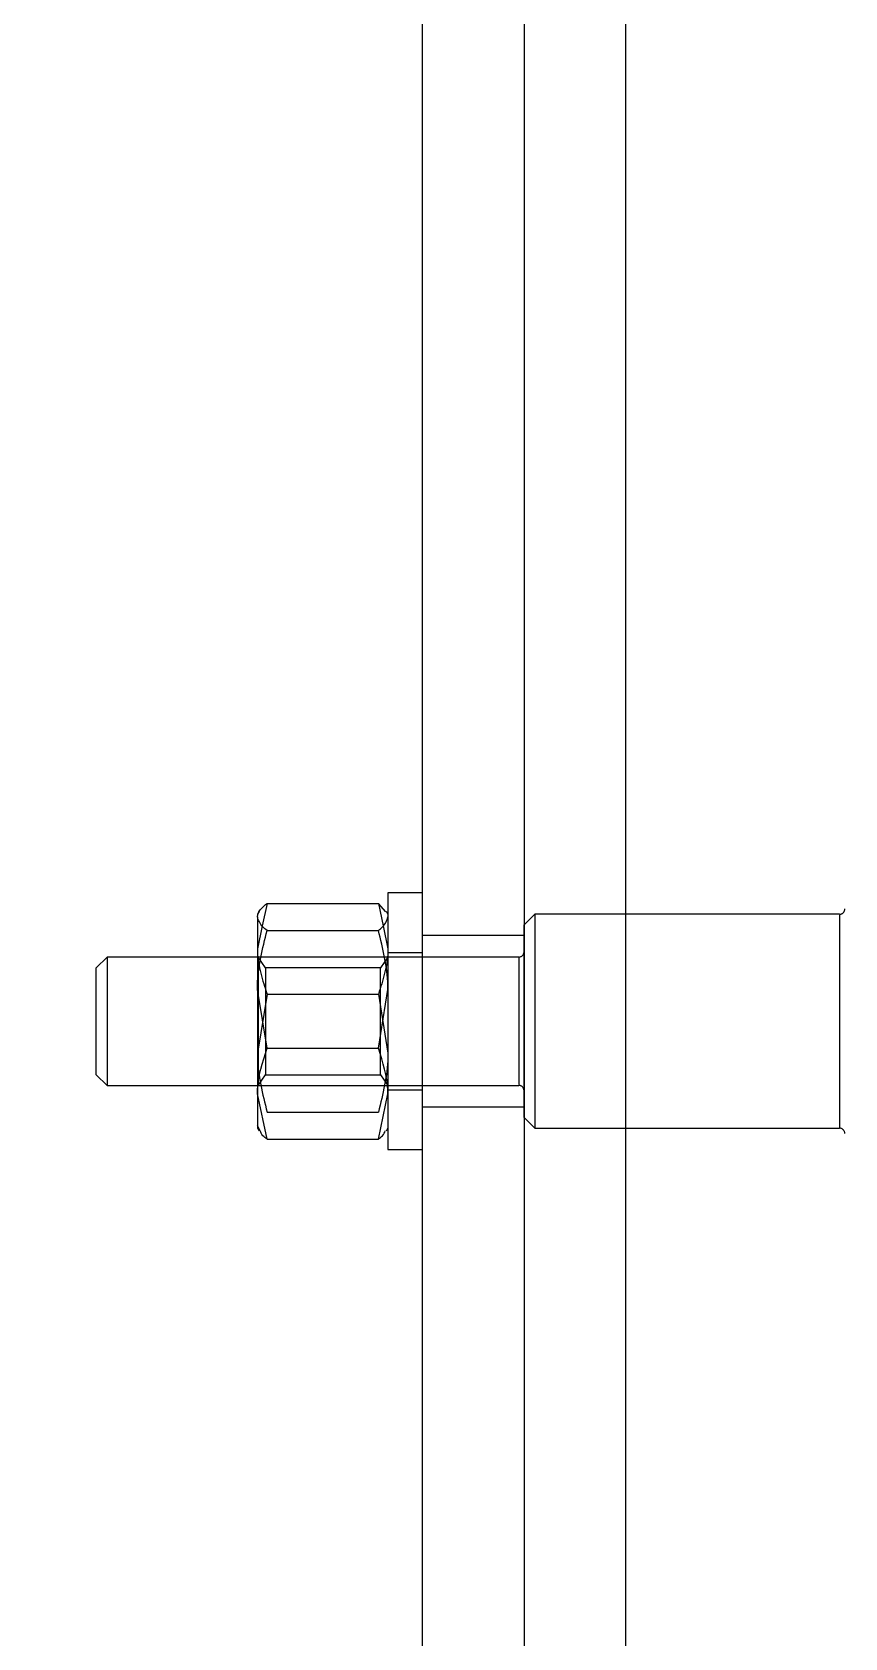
# Model space of a CAD drawing. Header units: metres. Extents: x 0 to 63075, y 0 to 44550.
# Drawn here: x 14297 to 14335, y 28570.7 to 28645.7 of the extents above; entities that cross this region are included whole.
import ezdxf

# ---------------------------------------------------------------- set-up
doc = ezdxf.new("R2010")
doc.units = ezdxf.units.M
doc.header["$LTSCALE"] = 75
doc.linetypes.add('HIDDEN2', pattern=[4.7625, 3.175, -1.5875])
for name, color, linetype in [('SDM', 7, 'Continuous'), ('SL1', 8, 'Continuous'), ('SL4', 4, 'Continuous'), ('ST1', 7, 'HIDDEN2')]:
    doc.layers.add(name, color=color, linetype=linetype)

# ---------------------------------------------------------------- blocks, each defined once
blk = doc.blocks.new('A$C29c634ac')
at = {"layer": 'SL1'}
for radius, start, end in [(1821.5, 111.633291, 68.366709), (1758, 110.233541, 69.766459), (1758, 110.234334, 69.765666), (1750, 110.330114, 69.669886)]:
    blk.add_arc((6310.008, 7583.117), radius, start, end, dxfattribs=at)
blk = doc.blocks.new('A$Ca53c419a')
at = {"layer": 'SL4'}
for p, q in [((4167.213, 511), (4166.713, 510.5)), ((4166.713, 510.5), (4166.713, 503.465)), ((4172.713, 510.5), (4166.713, 510.5)), ((4167.213, 511), (4172.213, 511)), ((4172.713, 510.5), (4172.213, 511)), ((4172.713, 503.465), (4172.713, 510.5)), ((4164.202, 503.018), (4166.325, 503.465)), ((4164.202, 503.018), (4164.202, 497.812)), ((4164.713, 503.465), (4164.588, 503.393)), ((4166.325, 503.465), (4164.713, 503.465)), ((4171.203, 503.465), (4166.325, 503.465)), ((4168.448, 503.018), (4171.203, 503.465)), ((4168.448, 503.018), (4168.448, 497.812)), ((4174.591, 503.465), (4171.203, 503.465)), ((4173.959, 503.018), (4173.959, 497.812)), ((4175.223, 503.018), (4174.176, 503.239)), ((4174.837, 503.393), (4174.713, 503.465)), ((4175.223, 503.018), (4175.223, 497.812)), ((4164.202, 497.812), (4166.325, 497.365)), ((4168.448, 497.812), (4171.203, 497.365)), ((4175.223, 497.812), (4174.176, 497.591)), ((4174.827, 497.457), (4175.223, 497.812)), ((4163.713, 497.365), (4163.713, 495.765)), ((4175.713, 497.365), (4163.713, 497.365)), ((4164.588, 497.437), (4164.713, 497.365)), ((4174.713, 497.365), (4174.837, 497.437)), ((4175.713, 495.765), (4175.713, 497.365)), ((4619.715, 495.765), (3669.713, 495.765)), ((3669.713, 486.24), (4459.475, 486.24))]:
    blk.add_line(p, q, dxfattribs=at)
for points, knots in [([(4164.202, 503.018), (4164.255, 503.088), (4164.383, 503.258), (4164.516, 503.306), (4164.593, 503.334)], [0, 0, 0, 0, 0.413936, 1, 1, 1, 1]), ([(4166.325, 503.465), (4166.375, 503.465), (4167.092, 503.458), (4167.795, 503.23), (4168.448, 503.018)], [0, 0, 0, 0, 0.070201, 1, 1, 1, 1]), ([(4171.203, 503.465), (4171.269, 503.465), (4172.199, 503.458), (4173.111, 503.23), (4173.959, 503.018)], [0, 0, 0, 0, 0.070201, 1, 1, 1, 1]), ([(4173.959, 503.018), (4174.012, 503.086), (4174.218, 503.348), (4174.432, 503.415), (4174.591, 503.465)], [0, 0, 0, 0, 0.257551, 1, 1, 1, 1]), ([(4174.591, 503.465), (4174.649, 503.458), (4174.863, 503.434), (4175.071, 503.194), (4175.223, 503.018)], [0, 0, 0, 0, 0.268634, 1, 1, 1, 1]), ([(4164.202, 497.812), (4164.255, 497.742), (4164.383, 497.572), (4164.516, 497.524), (4164.593, 497.496)], [0, 0, 0, 0, 0.413936, 1, 1, 1, 1]), ([(4166.325, 497.365), (4166.375, 497.365), (4167.092, 497.372), (4167.795, 497.6), (4168.448, 497.812)], [0, 0, 0, 0, 0.070201, 1, 1, 1, 1]), ([(4171.203, 497.365), (4171.269, 497.365), (4172.199, 497.372), (4173.111, 497.6), (4173.959, 497.812)], [0, 0, 0, 0, 0.070201, 1, 1, 1, 1]), ([(4173.959, 497.812), (4174.012, 497.744), (4174.218, 497.482), (4174.432, 497.415), (4174.591, 497.365)], [0, 0, 0, 0, 0.257551, 1, 1, 1, 1])]:
    blk.add_open_spline(points, degree=3, knots=knots, dxfattribs=at)
at = {"layer": 'ST1'}
for p, q in [((4164.593, 503.334), (4164.834, 503.465)), ((4165.466, 503.018), (4165.466, 497.812)), ((4166.713, 503.465), (4166.713, 503.44)), ((4166.713, 503.465), (4166.713, 491.25)), ((4172.713, 503.44), (4166.713, 503.44)), ((4166.713, 503.44), (4167.213, 503.089)), ((4172.213, 503.089), (4167.213, 503.089)), ((4167.213, 503.089), (4167.213, 497.715)), ((4170.977, 503.018), (4168.222, 503.465)), ((4170.977, 503.018), (4170.977, 497.812)), ((4172.213, 503.089), (4172.713, 503.44)), ((4172.213, 497.715), (4172.213, 503.089)), ((4172.713, 503.44), (4172.713, 503.465)), ((4172.713, 491.25), (4172.713, 503.465)), ((4174.176, 503.239), (4173.1, 503.465)), ((4167.213, 497.715), (4166.713, 497.365)), ((4167.213, 497.715), (4172.213, 497.715)), ((4170.977, 497.812), (4168.222, 497.365)), ((4172.713, 497.365), (4172.213, 497.715)), ((4166.513, 497.365), (4166.513, 495.765)), ((4172.913, 495.765), (4172.913, 497.365)), ((4174.176, 497.591), (4173.1, 497.365)), ((4165.713, 495.765), (4165.713, 491.003)), ((4173.713, 491.003), (4173.713, 495.765)), ((4669.713, 491.003), (3669.713, 491.003)), ((4165.213, 491), (4164.713, 490.5)), ((4165.213, 491), (4174.213, 491)), ((4172.671, 491.25), (4166.754, 491.25)), ((4174.713, 490.5), (4174.213, 491)), ((4174.713, 490.5), (4164.713, 490.5)), ((4164.713, 490.5), (4164.713, 476.25)), ((4174.713, 476.25), (4174.713, 490.5)), ((3669.713, 486.24), (4459.475, 486.24)), ((4174.676, 476.25), (4164.713, 476.25))]:
    blk.add_line(p, q, dxfattribs=at)
for centre, start, end in [((4166.463, 491.25), 270, 0), ((4172.963, 491.25), 180, 270), ((4164.463, 476.25), 270, 0), ((4174.963, 476.25), 180, 270)]:
    blk.add_arc(centre, 0.25, start, end, dxfattribs=at)
for points, knots in [([(4168.222, 503.465), (4168.156, 503.465), (4167.226, 503.458), (4166.314, 503.23), (4165.466, 503.018)], [0, 0, 0, 0, 0.0702006, 1, 1, 1, 1]), ([(4173.1, 503.465), (4173.05, 503.465), (4172.333, 503.458), (4171.63, 503.23), (4170.977, 503.018)], [0, 0, 0, 0, 0.070201, 1, 1, 1, 1]), ([(4168.222, 497.365), (4168.156, 497.365), (4167.226, 497.372), (4166.314, 497.6), (4165.466, 497.812)], [0, 0, 0, 0, 0.070201, 1, 1, 1, 1]), ([(4173.1, 497.365), (4173.05, 497.365), (4172.333, 497.372), (4171.63, 497.6), (4170.977, 497.812)], [0, 0, 0, 0, 0.070201, 1, 1, 1, 1])]:
    blk.add_open_spline(points, degree=3, knots=knots, dxfattribs=at)

msp = doc.modelspace()

# ---------------------------------------------------------------- block references
at = {"layer": 'SDM'}
msp.add_blockref('A$C29c634ac', (8259.513, 22668.364), dxfattribs=at)
at = {"layer": 'SDM', "rotation": 90}
msp.add_blockref('A$Ca53c419a', (14811.027, 24429.769), dxfattribs=at)

doc.saveas('drawing.dxf')
